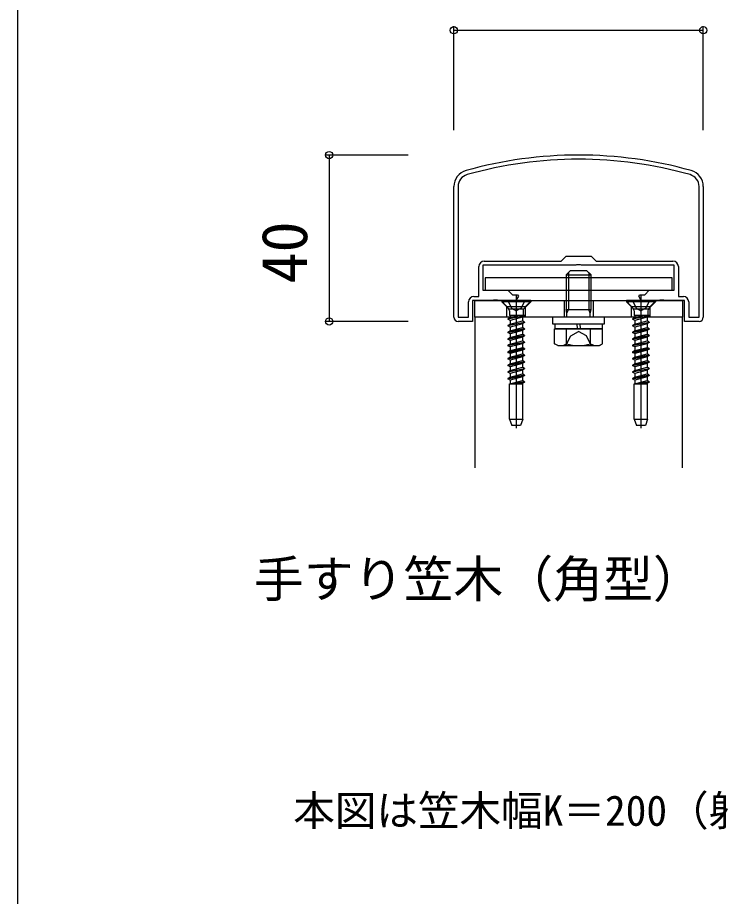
# Model space of a CAD drawing. Units: millimetres, scale not verified. Extents: x -875 to 875, y -1300 to 1294.
# Drawn here: x -875 to -705.9, y -890.3 to -678.9 of the extents above; entities that cross this region are included whole.
import ezdxf
from ezdxf.enums import TextEntityAlignment as Align

# ---------------------------------------------------------------- set-up
doc = ezdxf.new("R2010")
doc.units = ezdxf.units.MM
doc.header["$LTSCALE"] = 8
for name, color, linetype in [('0-1_USER1', 3, 'Continuous'), ('0-2_YKK_11', 7, 'Continuous'), ('0-3_YKK_12', 2, 'Continuous'), ('0-4_YKK_13', 4, 'Continuous'), ('0-6_YKK_D', 6, 'Continuous'), ('0-7_YKK_ZWAK', 7, 'Continuous')]:
    doc.layers.add(name, color=color, linetype=linetype)
doc.styles.add('ＭＳ ゴシック', font='')
doc.styles.get('ＭＳ ゴシック').set_extended_font_data('MS Gothic')

msp = doc.modelspace()

# ---------------------------------------------------------------- linework, layer by layer
at = {"layer": '0-2_YKK_11'}
for p, q in [((-770.032, -750.992), (-770.032, -719.58)), ((-710.032, -719.58), (-710.032, -750.992))]:
    msp.add_line(p, q, dxfattribs=at)
for points in [[(-769.032, -719.58), (-769.032, -750.992), (-766.532, -750.992), (-766.532, -747.292)], [(-713.532, -747.292), (-713.532, -750.992), (-711.032, -750.992), (-711.032, -719.58)], [(-762.732, -737.492), (-744.232, -737.492), (-743.032, -736.292), (-737.032, -736.292), (-735.832, -737.492), (-717.332, -737.492)], [(-711.032, -751.992), (-714.532, -751.992), (-714.532, -746.992), (-719.361, -746.992), (-719.553, -746.849), (-720.511, -746.849), (-720.703, -746.992), (-724.943, -746.992), (-725.555, -745.932), (-725.359, -745.592), (-724.132, -745.592), (-723.032, -744.492), (-717.032, -744.492), (-717.032, -738.492), (-739.361, -738.492), (-739.553, -738.349), (-740.511, -738.349), (-740.703, -738.492), (-763.032, -738.492), (-763.032, -744.492), (-757.032, -744.492), (-755.932, -745.592), (-754.705, -745.592), (-754.509, -745.932), (-755.121, -746.992), (-759.361, -746.992), (-759.553, -746.849), (-760.511, -746.849), (-760.703, -746.992), (-765.532, -746.992), (-765.532, -751.992), (-769.032, -751.992)], [(-765.232, -745.992), (-764.032, -745.992), (-764.032, -738.792)], [(-716.032, -738.792), (-716.032, -745.992), (-714.832, -745.992)]]:
    msp.add_lwpolyline(points, dxfattribs=at)
for centre, radius, start, end in [((-740.032, -811.992), 100, 74.28615, 105.71385), ((-740.032, -811.992), 99, 74.28615, 105.71385), ((-766.032, -719.58), 4, 105.71385, 180), ((-714.032, -719.58), 4, 360, 74.28615), ((-766.032, -719.58), 3, 105.71386, 180.00001), ((-714.032, -719.58), 3, 359.99999, 74.28614), ((-762.732, -738.792), 1.3, 90.00001, 179.99999), ((-717.332, -738.792), 1.3, 0.00001, 89.99999), ((-765.232, -747.292), 1.3, 90.00001, 179.99999), ((-714.832, -747.292), 1.3, 0.00001, 89.99999), ((-769.032, -750.992), 1, 180.00001, 269.99999), ((-711.032, -750.992), 1, 270.00001, 359.99999)]:
    msp.add_arc(centre, radius, start, end, dxfattribs=at)
at = {"layer": '0-3_YKK_12'}
msp.add_line((-715.032, -787.201), (-715.032, -750.992), dxfattribs=at)
msp.add_lwpolyline([(-715.032, -750.992), (-765.032, -750.992), (-765.032, -787.201)], dxfattribs=at)
at = {"layer": '0-4_YKK_13'}
for p, q in [((-743.032, -740.793), (-742.032, -739.793)), ((-743.032, -740.793), (-737.032, -740.793)), ((-743.032, -740.793), (-743.032, -749.093)), ((-742.492, -740.253), (-742.492, -749.093)), ((-738.032, -739.793), (-742.032, -739.793)), ((-737.032, -740.793), (-738.032, -739.793)), ((-737.572, -740.253), (-737.572, -749.093)), ((-737.032, -749.093), (-737.032, -740.793)), ((-755.032, -745.492), (-755.032, -777.654)), ((-725.032, -745.492), (-725.032, -777.654)), ((-757.282, -748.392), (-758.682, -746.992)), ((-751.532, -746.992), (-758.532, -746.992)), ((-758.532, -746.992), (-758.532, -747.242)), ((-751.532, -747.242), (-758.532, -747.242)), ((-758.532, -747.242), (-756.901, -748.873)), ((-757.082, -746.992), (-756.177, -748.807)), ((-751.532, -747.242), (-753.163, -748.873)), ((-752.782, -748.392), (-751.382, -746.992)), ((-751.532, -746.992), (-751.532, -747.242)), ((-743.532, -746.992), (-743.532, -750.992)), ((-736.532, -746.992), (-736.532, -750.992)), ((-727.282, -748.392), (-728.682, -746.992)), ((-721.532, -746.992), (-728.532, -746.992)), ((-728.532, -746.992), (-728.532, -747.242)), ((-721.532, -747.242), (-728.532, -747.242)), ((-728.532, -747.242), (-726.901, -748.873)), ((-727.082, -746.992), (-726.177, -748.807)), ((-721.532, -747.242), (-723.163, -748.873)), ((-722.782, -748.392), (-721.382, -746.992)), ((-721.532, -746.992), (-721.532, -747.242)), ((-757.282, -750.992), (-757.282, -748.392)), ((-757.282, -748.392), (-752.782, -748.392)), ((-756.803, -748.992), (-753.261, -748.992)), ((-756.667, -749.439), (-756.667, -750.58)), ((-756.177, -748.807), (-755.032, -749.416)), ((-753.397, -749.439), (-753.397, -750.58)), ((-752.782, -750.992), (-752.782, -748.392)), ((-742.832, -750.033), (-743.032, -749.093)), ((-743.032, -749.093), (-737.032, -749.093)), ((-742.832, -750.033), (-742.492, -749.093)), ((-742.832, -750.992), (-742.832, -750.033)), ((-737.232, -750.033), (-737.572, -749.093)), ((-737.232, -750.033), (-737.032, -749.093)), ((-737.232, -750.992), (-737.232, -750.033)), ((-727.282, -750.992), (-727.282, -748.392)), ((-727.282, -748.392), (-722.782, -748.392)), ((-726.803, -748.992), (-723.261, -748.992)), ((-726.667, -749.439), (-726.667, -750.58)), ((-726.177, -748.807), (-725.032, -749.416)), ((-723.397, -749.439), (-723.397, -750.58)), ((-722.782, -750.992), (-722.782, -748.392)), ((-757.032, -751.375), (-753.032, -750.58)), ((-753.032, -750.68), (-757.032, -751.475)), ((-756.507, -751.072), (-757.032, -751.375)), ((-757.032, -751.375), (-757.032, -751.475)), ((-756.507, -751.778), (-757.032, -751.475)), ((-757.032, -752.965), (-753.032, -752.17)), ((-753.032, -752.27), (-757.032, -753.065)), ((-753.032, -750.58), (-756.667, -750.58)), ((-756.507, -750.58), (-756.507, -751.072)), ((-756.507, -751.072), (-754.682, -750.58)), ((-753.557, -750.983), (-756.507, -751.778)), ((-756.507, -751.778), (-756.507, -752.662)), ((-756.507, -752.662), (-753.557, -751.867)), ((-753.032, -750.68), (-753.557, -750.983)), ((-753.557, -750.983), (-753.557, -751.867)), ((-753.032, -752.17), (-753.557, -751.867)), ((-753.032, -750.58), (-753.032, -750.68)), ((-746.282, -750.992), (-746.282, -752.592)), ((-733.782, -750.992), (-746.282, -750.992)), ((-733.782, -752.592), (-733.782, -750.992)), ((-727.032, -751.375), (-723.032, -750.58)), ((-723.032, -750.68), (-727.032, -751.475)), ((-726.507, -751.072), (-727.032, -751.375)), ((-727.032, -751.375), (-727.032, -751.475)), ((-726.507, -751.778), (-727.032, -751.475)), ((-727.032, -752.965), (-723.032, -752.17)), ((-723.032, -752.27), (-727.032, -753.065)), ((-723.032, -750.58), (-726.667, -750.58)), ((-726.507, -750.58), (-726.507, -751.072)), ((-726.507, -751.072), (-724.682, -750.58)), ((-723.557, -750.983), (-726.507, -751.778)), ((-726.507, -751.778), (-726.507, -752.662)), ((-726.507, -752.662), (-723.557, -751.867)), ((-723.032, -750.68), (-723.557, -750.983)), ((-723.557, -750.983), (-723.557, -751.867)), ((-723.032, -752.17), (-723.557, -751.867)), ((-723.032, -750.58), (-723.032, -750.68)), ((-756.507, -753.368), (-757.032, -753.065)), ((-753.032, -753.76), (-757.032, -754.555)), ((-757.032, -754.655), (-753.032, -753.86)), ((-756.507, -754.252), (-757.032, -754.555)), ((-753.557, -752.573), (-756.507, -753.368)), ((-756.507, -753.368), (-756.507, -754.252)), ((-756.507, -754.252), (-753.557, -753.457)), ((-753.557, -754.163), (-756.507, -754.958)), ((-753.557, -752.573), (-753.557, -753.457)), ((-753.032, -753.76), (-753.557, -753.457)), ((-753.032, -753.86), (-753.557, -754.163)), ((-753.557, -754.163), (-753.557, -755.047)), ((-753.032, -753.76), (-753.032, -753.86)), ((-746.282, -752.592), (-733.782, -752.592)), ((-745.805, -757.346), (-745.805, -753.793)), ((-745.805, -753.793), (-734.258, -753.793)), ((-745.782, -752.592), (-734.282, -752.592)), ((-745.782, -752.592), (-745.782, -753.793)), ((-734.282, -753.793), (-745.782, -753.793)), ((-742.919, -757.346), (-742.919, -753.793)), ((-740.224, -753.795), (-740.454, -752.592)), ((-739.827, -752.592), (-739.596, -753.793)), ((-737.145, -757.346), (-737.145, -753.793)), ((-734.282, -753.793), (-734.282, -752.592)), ((-734.258, -757.346), (-734.258, -753.793)), ((-726.507, -753.368), (-727.032, -753.065)), ((-723.032, -753.76), (-727.032, -754.555)), ((-727.032, -754.655), (-723.032, -753.86)), ((-726.507, -754.252), (-727.032, -754.555)), ((-723.557, -752.573), (-726.507, -753.368)), ((-726.507, -753.368), (-726.507, -754.252)), ((-726.507, -754.252), (-723.557, -753.457)), ((-723.557, -754.163), (-726.507, -754.958)), ((-723.557, -752.573), (-723.557, -753.457)), ((-723.032, -753.76), (-723.557, -753.457)), ((-723.032, -753.86), (-723.557, -754.163)), ((-723.557, -754.163), (-723.557, -755.047)), ((-723.032, -753.76), (-723.032, -753.86)), ((-757.032, -754.555), (-757.032, -754.655)), ((-756.507, -754.958), (-757.032, -754.655)), ((-753.032, -755.35), (-757.032, -756.145)), ((-756.507, -755.842), (-757.032, -756.145)), ((-757.032, -756.145), (-757.032, -756.245)), ((-756.507, -754.958), (-756.507, -755.842)), ((-756.507, -755.842), (-753.557, -755.047)), ((-753.557, -755.753), (-756.507, -756.548)), ((-753.032, -755.35), (-753.557, -755.047)), ((-753.032, -755.45), (-753.557, -755.753)), ((-753.557, -755.753), (-753.557, -756.637)), ((-753.032, -755.35), (-753.032, -755.45)), ((-743.082, -757.795), (-741.932, -755.437)), ((-741.932, -755.437), (-740.032, -754.427)), ((-738.132, -755.437), (-740.032, -754.427)), ((-736.982, -757.795), (-738.132, -755.437)), ((-727.032, -754.555), (-727.032, -754.655)), ((-726.507, -754.958), (-727.032, -754.655)), ((-723.032, -755.35), (-727.032, -756.145)), ((-726.507, -755.842), (-727.032, -756.145)), ((-727.032, -756.145), (-727.032, -756.245)), ((-726.507, -754.958), (-726.507, -755.842)), ((-726.507, -755.842), (-723.557, -755.047)), ((-723.557, -755.753), (-726.507, -756.548)), ((-723.032, -755.35), (-723.557, -755.047)), ((-723.032, -755.45), (-723.557, -755.753)), ((-723.557, -755.753), (-723.557, -756.637)), ((-723.032, -755.35), (-723.032, -755.45)), ((-757.032, -757.735), (-753.032, -756.94)), ((-753.032, -757.04), (-757.032, -757.835)), ((-756.507, -757.432), (-757.032, -757.735)), ((-757.032, -757.735), (-757.032, -757.835)), ((-756.507, -758.138), (-757.032, -757.835)), ((-753.032, -758.53), (-757.032, -759.325)), ((-757.032, -759.425), (-753.032, -758.63)), ((-756.507, -756.548), (-756.507, -757.432)), ((-756.507, -757.432), (-753.557, -756.637)), ((-753.557, -757.343), (-756.507, -758.138)), ((-756.507, -758.138), (-756.507, -759.022)), ((-756.507, -759.022), (-753.557, -758.227)), ((-753.032, -756.94), (-753.557, -756.637)), ((-753.032, -757.04), (-753.557, -757.343)), ((-753.557, -757.343), (-753.557, -758.227)), ((-753.032, -758.53), (-753.557, -758.227)), ((-753.032, -758.63), (-753.557, -758.933)), ((-753.032, -756.94), (-753.032, -757.04)), ((-753.032, -758.53), (-753.032, -758.63)), ((-745.032, -757.793), (-745.805, -757.346)), ((-745.032, -757.793), (-735.032, -757.793)), ((-735.032, -757.793), (-734.258, -757.346)), ((-727.032, -757.735), (-723.032, -756.94)), ((-723.032, -757.04), (-727.032, -757.835)), ((-726.507, -757.432), (-727.032, -757.735)), ((-727.032, -757.735), (-727.032, -757.835)), ((-726.507, -758.138), (-727.032, -757.835)), ((-723.032, -758.53), (-727.032, -759.325)), ((-727.032, -759.425), (-723.032, -758.63)), ((-726.507, -756.548), (-726.507, -757.432)), ((-726.507, -757.432), (-723.557, -756.637)), ((-723.557, -757.343), (-726.507, -758.138)), ((-726.507, -758.138), (-726.507, -759.022)), ((-726.507, -759.022), (-723.557, -758.227)), ((-723.032, -756.94), (-723.557, -756.637)), ((-723.032, -757.04), (-723.557, -757.343)), ((-723.557, -757.343), (-723.557, -758.227)), ((-723.032, -758.53), (-723.557, -758.227)), ((-723.032, -758.63), (-723.557, -758.933)), ((-723.032, -756.94), (-723.032, -757.04)), ((-723.032, -758.53), (-723.032, -758.63)), ((-756.507, -759.022), (-757.032, -759.325)), ((-757.032, -759.325), (-757.032, -759.425)), ((-756.507, -759.728), (-757.032, -759.425)), ((-753.032, -760.12), (-757.032, -760.915)), ((-757.032, -761.015), (-753.032, -760.22)), ((-753.557, -758.933), (-756.507, -759.728)), ((-756.507, -759.728), (-756.507, -760.612)), ((-756.507, -760.612), (-753.557, -759.817)), ((-753.557, -760.523), (-756.507, -761.318)), ((-753.557, -758.933), (-753.557, -759.817)), ((-753.032, -760.12), (-753.557, -759.817)), ((-753.032, -760.22), (-753.557, -760.523)), ((-753.557, -760.523), (-753.557, -761.407)), ((-753.032, -760.12), (-753.032, -760.22)), ((-726.507, -759.022), (-727.032, -759.325)), ((-727.032, -759.325), (-727.032, -759.425)), ((-726.507, -759.728), (-727.032, -759.425)), ((-723.032, -760.12), (-727.032, -760.915)), ((-727.032, -761.015), (-723.032, -760.22)), ((-723.557, -758.933), (-726.507, -759.728)), ((-726.507, -759.728), (-726.507, -760.612)), ((-726.507, -760.612), (-723.557, -759.817)), ((-723.557, -760.523), (-726.507, -761.318)), ((-723.557, -758.933), (-723.557, -759.817)), ((-723.032, -760.12), (-723.557, -759.817)), ((-723.032, -760.22), (-723.557, -760.523)), ((-723.557, -760.523), (-723.557, -761.407)), ((-723.032, -760.12), (-723.032, -760.22)), ((-756.507, -761.318), (-757.032, -761.015)), ((-753.032, -761.71), (-757.032, -762.505)), ((-757.032, -762.605), (-753.032, -761.81)), ((-756.507, -762.202), (-757.032, -762.505)), ((-757.032, -762.505), (-757.032, -762.605)), ((-756.507, -762.908), (-757.032, -762.605)), ((-756.507, -761.318), (-756.507, -762.202)), ((-756.507, -762.202), (-753.557, -761.407)), ((-753.557, -762.113), (-756.507, -762.908)), ((-753.032, -761.71), (-753.557, -761.407)), ((-753.032, -761.81), (-753.557, -762.113)), ((-753.557, -762.113), (-753.557, -762.997)), ((-753.032, -761.71), (-753.032, -761.81)), ((-726.507, -761.318), (-727.032, -761.015)), ((-723.032, -761.71), (-727.032, -762.505)), ((-727.032, -762.605), (-723.032, -761.81)), ((-726.507, -762.202), (-727.032, -762.505)), ((-727.032, -762.505), (-727.032, -762.605)), ((-726.507, -762.908), (-727.032, -762.605)), ((-726.507, -761.318), (-726.507, -762.202)), ((-726.507, -762.202), (-723.557, -761.407)), ((-723.557, -762.113), (-726.507, -762.908)), ((-723.032, -761.71), (-723.557, -761.407)), ((-723.032, -761.81), (-723.557, -762.113)), ((-723.557, -762.113), (-723.557, -762.997)), ((-723.032, -761.71), (-723.032, -761.81)), ((-757.032, -764.095), (-753.032, -763.3)), ((-753.032, -763.4), (-757.032, -764.195)), ((-756.507, -763.792), (-757.032, -764.095)), ((-757.032, -764.095), (-757.032, -764.195)), ((-756.507, -764.498), (-757.032, -764.195)), ((-753.032, -764.89), (-757.032, -765.685)), ((-756.507, -762.908), (-756.507, -763.792)), ((-756.507, -763.792), (-753.557, -762.997)), ((-753.557, -763.703), (-756.507, -764.498)), ((-756.507, -764.498), (-756.507, -765.382)), ((-756.507, -765.382), (-753.557, -764.587)), ((-753.032, -763.3), (-753.557, -762.997)), ((-753.032, -763.4), (-753.557, -763.703)), ((-753.557, -763.703), (-753.557, -764.587)), ((-753.032, -764.89), (-753.557, -764.587)), ((-753.032, -763.3), (-753.032, -763.4)), ((-753.032, -764.89), (-753.032, -764.99)), ((-727.032, -764.095), (-723.032, -763.3)), ((-723.032, -763.4), (-727.032, -764.195)), ((-726.507, -763.792), (-727.032, -764.095)), ((-727.032, -764.095), (-727.032, -764.195)), ((-726.507, -764.498), (-727.032, -764.195)), ((-723.032, -764.89), (-727.032, -765.685)), ((-726.507, -762.908), (-726.507, -763.792)), ((-726.507, -763.792), (-723.557, -762.997)), ((-723.557, -763.703), (-726.507, -764.498)), ((-726.507, -764.498), (-726.507, -765.382)), ((-726.507, -765.382), (-723.557, -764.587)), ((-723.032, -763.3), (-723.557, -762.997)), ((-723.032, -763.4), (-723.557, -763.703)), ((-723.557, -763.703), (-723.557, -764.587)), ((-723.032, -764.89), (-723.557, -764.587)), ((-723.032, -763.3), (-723.032, -763.4)), ((-723.032, -764.89), (-723.032, -764.99)), ((-757.032, -765.785), (-753.032, -764.99)), ((-756.507, -765.382), (-757.032, -765.685)), ((-757.032, -765.685), (-757.032, -765.785)), ((-756.507, -766.088), (-757.032, -765.785)), ((-756.632, -775.492), (-756.632, -766.992)), ((-756.632, -766.992), (-753.432, -766.992)), ((-756.507, -766.972), (-756.543, -766.992)), ((-753.557, -765.293), (-756.507, -766.088)), ((-756.507, -766.088), (-756.507, -766.972)), ((-756.507, -766.972), (-753.557, -766.177)), ((-753.032, -766.48), (-755.611, -766.992)), ((-755.107, -766.992), (-753.032, -766.58)), ((-753.032, -764.99), (-753.557, -765.293)), ((-753.557, -765.293), (-753.557, -766.177)), ((-753.032, -766.48), (-753.557, -766.177)), ((-753.557, -766.883), (-753.557, -766.992)), ((-753.432, -775.492), (-753.432, -766.992)), ((-727.032, -765.785), (-723.032, -764.99)), ((-726.507, -765.382), (-727.032, -765.685)), ((-727.032, -765.685), (-727.032, -765.785)), ((-726.507, -766.088), (-727.032, -765.785)), ((-726.632, -775.492), (-726.632, -766.992)), ((-726.632, -766.992), (-723.432, -766.992)), ((-726.507, -766.972), (-726.543, -766.992)), ((-723.557, -765.293), (-726.507, -766.088)), ((-726.507, -766.088), (-726.507, -766.972)), ((-726.507, -766.972), (-723.557, -766.177)), ((-723.032, -766.48), (-725.611, -766.992)), ((-725.107, -766.992), (-723.032, -766.58)), ((-723.032, -764.99), (-723.557, -765.293)), ((-723.557, -765.293), (-723.557, -766.177)), ((-723.032, -766.48), (-723.557, -766.177)), ((-723.557, -766.883), (-723.557, -766.992)), ((-723.432, -775.492), (-723.432, -766.992)), ((-756.632, -775.492), (-753.432, -775.492)), ((-756.632, -775.492), (-756.086, -776.992)), ((-753.432, -775.492), (-753.978, -776.992)), ((-726.632, -775.492), (-723.432, -775.492)), ((-726.632, -775.492), (-726.086, -776.992)), ((-723.432, -775.492), (-723.978, -776.992)), ((-753.978, -776.992), (-756.086, -776.992)), ((-723.978, -776.992), (-726.086, -776.992))]:
    msp.add_line(p, q, dxfattribs=at)
for points in [[(-717.532, -744.492), (-717.532, -741.492), (-762.532, -741.492), (-762.532, -744.492)], [(-765.032, -746.992), (-715.032, -746.992), (-715.032, -750.992), (-765.032, -750.992)]]:
    msp.add_lwpolyline(points, close=True, dxfattribs=at)
for points in [[(-752.982, -746.992), (-753.887, -748.807), (-755.032, -749.416)], [(-722.982, -746.992), (-723.887, -748.807), (-725.032, -749.416)], [(-753.032, -752.17), (-753.032, -752.27), (-753.557, -752.573)], [(-723.032, -752.17), (-723.032, -752.27), (-723.557, -752.573)], [(-756.507, -752.662), (-757.032, -752.965), (-757.032, -753.065)], [(-726.507, -752.662), (-727.032, -752.965), (-727.032, -753.065)], [(-756.507, -756.548), (-757.032, -756.245), (-753.032, -755.45)], [(-726.507, -756.548), (-727.032, -756.245), (-723.032, -755.45)], [(-756.507, -760.612), (-757.032, -760.915), (-757.032, -761.015)], [(-726.507, -760.612), (-727.032, -760.915), (-727.032, -761.015)], [(-753.032, -766.48), (-753.032, -766.58), (-753.557, -766.883), (-753.963, -766.992)], [(-723.032, -766.48), (-723.032, -766.58), (-723.557, -766.883), (-723.963, -766.992)]]:
    msp.add_lwpolyline(points, dxfattribs=at)
for centre, radius, start, end in [((-757.467, -749.439), 0.8, 0, 45), ((-752.597, -749.439), 0.8, 135, 180), ((-727.467, -749.439), 0.8, 0, 45), ((-722.597, -749.439), 0.8, 135, 180), ((-744.362, -755.237), 2.556, 235.61708, 304.38292), ((-740.032, -748.239), 9.554, 252.41276, 287.58724), ((-735.702, -755.237), 2.556, 235.61708, 304.38292)]:
    msp.add_arc(centre, radius, start, end, dxfattribs=at)
at = {"layer": '0-6_YKK_D'}
for p, q in [((-770.032, -705.992), (-770.032, -680.992)), ((-770.032, -681.992), (-710.032, -681.992)), ((-710.032, -705.992), (-710.032, -680.992)), ((-781.032, -711.992), (-801.032, -711.992)), ((-800.032, -711.992), (-800.032, -751.992)), ((-781.032, -751.992), (-801.032, -751.992))]:
    msp.add_line(p, q, dxfattribs=at)
for centre in [(-770.032, -681.992), (-710.032, -681.992), (-800.032, -711.992), (-800.032, -751.992)]:
    msp.add_circle(centre, 0.875, dxfattribs=at)
at = {"layer": '0-7_YKK_ZWAK'}
msp.add_line((-875, 1250.4), (-875, -1299.6), dxfattribs=at)

# ---------------------------------------------------------------- texts
at = {"layer": '0-1_USER1', "style": 'ＭＳ ゴシック'}
for s, height, p in [('手すり笠木（角型）', 8.798, (-818.159, -820.964)), ('本図は笠木幅K＝200（躯体厚＝165）を示す。', 7.331, (-808.682, -875.475))]:
    msp.add_text(s, height=height, dxfattribs=at).set_placement(p, align=Align.BOTTOM_LEFT)
at = {"layer": '0-6_YKK_D', "style": 'ＭＳ ゴシック'}
msp.add_text('40', height=11, rotation=90, dxfattribs=at).set_placement((-802.032, -742.901), align=Align.BOTTOM_LEFT)

doc.saveas('drawing.dxf')
